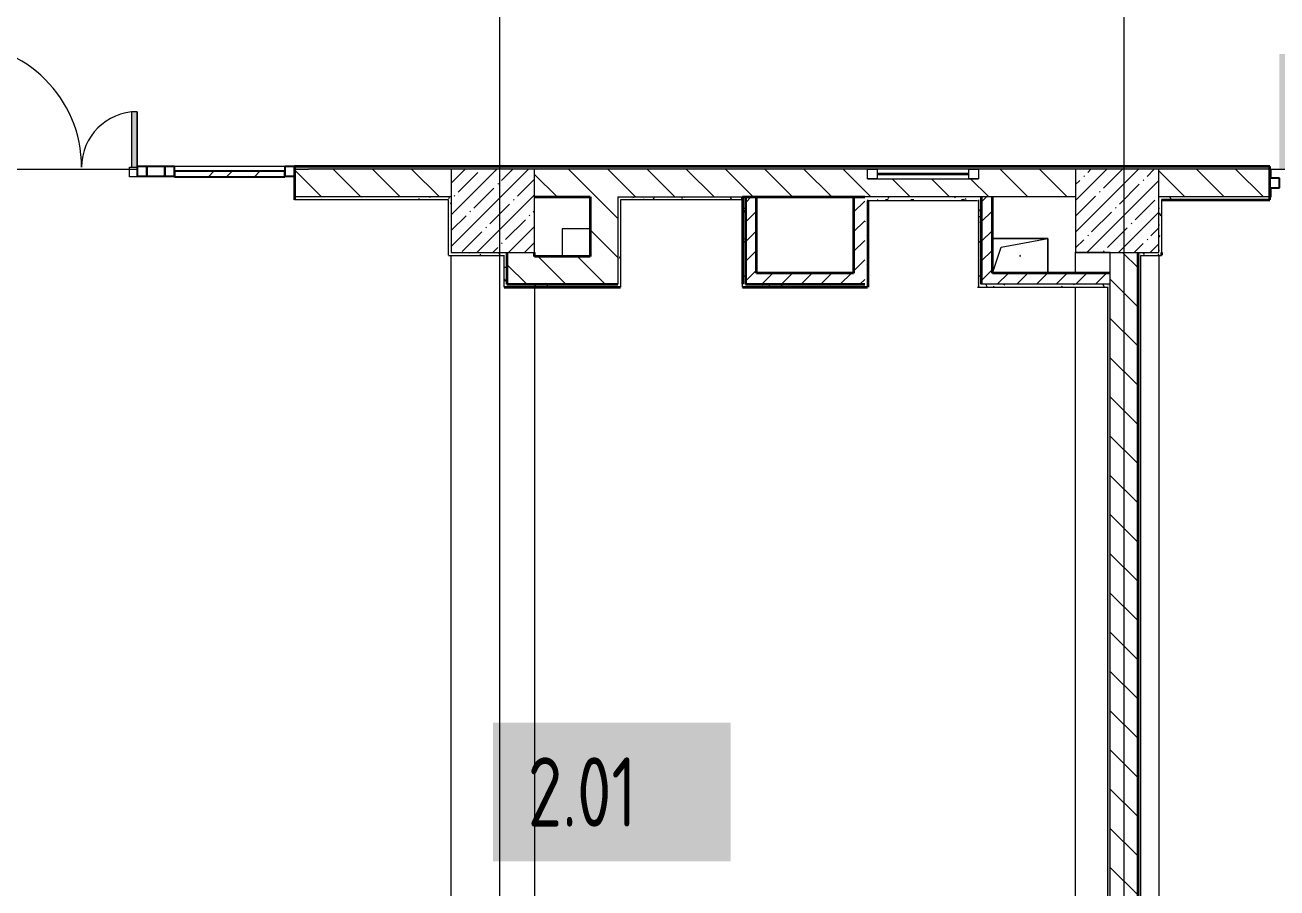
# Model space of a CAD drawing. Header units: millimetres. Extents: x 3914 to 443608, y -156176 to 78197.
# Drawn here: x 179552 to 188576, y -143261 to -137038 of the extents above; entities that cross this region are included whole.
import ezdxf

# ---------------------------------------------------------------- set-up
doc = ezdxf.new("R2010")
doc.units = ezdxf.units.MM
doc.linetypes.add('Осевая', pattern=[6350, 1270, -952.5, 3175, -952.5])
doc.layers.add('A-AREA-PATT-2', color=7, linetype='Continuous', lineweight=5, true_color=0xcde0ef, transparency=1)
for name, color, linetype, lineweight in [('A-DETL-GENF', 7, 'Continuous', 9), ('A-DOOR-1', 7, 'Continuous', 5), ('A-FLOR', 7, 'Continuous', 9), ('A-FLOR-PATT-1', 7, 'Continuous', 5), ('A-GENM', 7, 'Continuous', 9), ('A-GLAZ', 7, 'Continuous', 9), ('A-GLAZ-1', 7, 'Continuous', 5), ('A-GLAZ-CURT', 7, 'Continuous', 9), ('A-GLAZ-CURT-1', 7, 'Continuous', 5), ('A-GLAZ-CURT-2', 7, 'Continuous', 25), ('A-GLAZ-CWMG', 7, 'Continuous', 9), ('A-GLAZ-CWMG-1', 7, 'Continuous', 25), ('A-WALL', 7, 'Continuous', 5), ('A-WALL-1', 7, 'Continuous', 35), ('I-WALL', 7, 'Continuous', 5), ('S-COLS', 7, 'Continuous', 9), ('S-COLS-1', 7, 'Continuous', 5), ('Оси', 7, 'Continuous', 9), ('Оси-2', 7, 'Осевая', 9)]:
    doc.layers.add(name, color=color, linetype=linetype, lineweight=lineweight)
doc.layers.add('A-WALL-FNSH-1', color=9, linetype='Continuous', lineweight=5, true_color=0x808080)
doc.styles.add('СПДС', font='ГОСТ тип А.ttf', dxfattribs={"width": 0.9})
pattern_1 = [(135, (174964.42, -145977.62), (-141.4214, -141.4214), [])]
pattern_2 = [(45, (174964.42, -145977.62), (-70.7107, 70.7107), [])]
pattern_3 = [(0, (174964.42, -145977.62), (243.84, 60.96), [20.117, -162.763, 20.117, -162.763, -975.36]), (0, (174964.42, -145977.62), (243.84, 60.96), [-365.76, 20.117, -345.643, 20.117, -162.763, -426.72]), (0, (174964.42, -145977.62), (243.84, 60.96), [-914.4, 20.117, -101.803, 20.117, -284.683]), (120, (175055.86, -145947.14), (-174.7129, 180.69163), [20.117, -162.763, 20.117, -162.763, -975.36]), (120, (175055.86, -145947.14), (-174.7129, 180.69163), [-365.76, 20.117, -345.643, 20.117, -162.763, -426.72]), (120, (175055.86, -145947.14), (-174.7129, 180.69163), [-914.4, 20.117, -101.803, 20.117, -284.683]), (240, (175086.34, -145825.22), (-69.1271, -241.65163), [20.117, -162.763, 20.117, -162.763, -975.36]), (240, (175086.34, -145825.22), (-69.1271, -241.65163), [-365.76, 20.117, -345.643, 20.117, -162.763, -426.72]), (240, (175086.34, -145825.22), (-69.1271, -241.65163), [-914.4, 20.117, -101.803, 20.117, -284.683])]

# ---------------------------------------------------------------- blocks, each defined once
blk = doc.blocks.new('BSC_Колонна _Прямоугольная - 600х600-V411-Объем проектирования 2 этажа')
at = {"layer": 'S-COLS-1'}
h = blk.add_hatch(dxfattribs=at)
h.set_pattern_fill('FP_158', color=256, style=0, pattern_type=2)
h.set_pattern_definition([(45, (-7960, -7600), (-114.0493, 114.0493), []), (45, (-7845.95, -7600), (-114.0493, 114.0493), [201.613, -40.323, 6.706, -33.617])])
h.paths.add_polyline_path([(139.8, -300), (300, -300), (300, 300), (-300, 300), (-300, -300), (102.2, -300)])
for p, q in [((300, 300), (-300, 300)), ((-300, 300), (-300, -300)), ((300, -300), (300, 300)), ((-300, -300), (300, -300))]:
    blk.add_line(p, q, dxfattribs=at)
blk = doc.blocks.new('GM_Отверстие прямоугольное _в плите_ - Отверстие-V420-Объем проектирования 2 этажа')
at = {"layer": 'A-GENM'}
for p, q in [((-200, 125), (200, 125)), ((200, 125), (-200, 125)), ((-137.5, 62.5), (200, 125)), ((200, 125), (200, -125)), ((200, -125), (200, 125)), ((-200, -125), (-137.5, 62.5))]:
    blk.add_line(p, q, dxfattribs=at)
for start, end in [(360, 180), (180, 360)]:
    blk.add_arc((0, 0), 2.5, start, end, dxfattribs=at)
blk = doc.blocks.new('BSC_Колонна _Прямоугольная - 600х600-20441433-Объем проектирования 2 этажа')
at = {"layer": 'S-COLS-1'}
h = blk.add_hatch(dxfattribs=at)
h.set_pattern_fill('FP_175', color=256, style=0, pattern_type=2)
h.set_pattern_definition([(45, (-12460, -7600), (-114.0493, 114.0493), []), (45, (-12345.95, -7600), (-114.0493, 114.0493), [201.612, -40.322, 6.706, -33.617])])
h.paths.add_polyline_path([(300, -300), (300, 300), (-300, 300), (-300, -300), (150, -300)])
for p, q in [((300, 300), (-300, 300)), ((-300, 300), (-300, -300)), ((300, -300), (300, 300)), ((-300, -300), (300, -300))]:
    blk.add_line(p, q, dxfattribs=at)
blk = doc.blocks.new('120_Окно_СКБ_1Ст - 120_Окно_СКБ_1Ст 400х800 EI30-24230873-Объем проектирования 2 этажа')
at = {"layer": 'A-GLAZ'}
for p, q in [((-400, 30), (-400, 100)), ((-400, 100), (-330, 100)), ((-330, 100), (-330, 30)), ((330, 30), (330, 100)), ((330, 100), (400, 100)), ((400, 100), (400, 30)), ((-330, 30), (-400, 30)), ((400, 30), (330, 30))]:
    blk.add_line(p, q, dxfattribs=at)
at = {"layer": 'A-GLAZ-1'}
for p, q in [((400, 100), (-400, 100)), ((-400, 30), (400, 30)), ((330, 70), (-330, 70)), ((330, 60), (-330, 60))]:
    blk.add_line(p, q, dxfattribs=at)
blk = doc.blocks.new('Прямоугольный импост - 50 x 70 мм-31700031-Объем проектирования 2 этажа')
at = {"layer": 'A-GLAZ-CWMG-1'}
for p, q in [((-70, 35), (0, 35)), ((-70, -35), (-70, 35)), ((0, 35), (0, -35)), ((0, -35), (-70, -35))]:
    blk.add_line(p, q, dxfattribs=at)
blk = doc.blocks.new('Системная панель - Стемалит - 40мм-32257327-Объем проектирования 2 этажа')
at = {"layer": 'A-GLAZ-CURT-2'}
for p, q in [((65, 35), (-65, 35)), ((-65, 35), (-65, -35)), ((65, -35), (65, 35)), ((-65, -35), (65, -35))]:
    blk.add_line(p, q, dxfattribs=at)
blk = doc.blocks.new('Прямоугольный импост - 50 x 70 мм-31687886-Объем проектирования 2 этажа')
at = {"layer": 'A-GLAZ-CWMG-1'}
for p, q in [((-35, 35), (35, 35)), ((-35, -35), (-35, 35)), ((35, 35), (35, -35)), ((35, -35), (-35, -35))]:
    blk.add_line(p, q, dxfattribs=at)
blk = doc.blocks.new('Системная панель - Стекло - 40мм-32257331-Объем проектирования 2 этажа')
at = {"layer": 'A-GLAZ-CURT-1'}
h = blk.add_hatch(dxfattribs=at)
h.set_pattern_fill('FP_216', color=256, style=0, pattern_type=2)
h.set_pattern_definition([(45, (-6262.5, -7685), (-565.685, 565.685), [400, -1200]), (45, (-6662.5, -7885), (-565.685, 565.685), [1200, -400]), (45, (-5862.5, -8085), (-565.685, 565.685), [400, -1200])])
h.paths.add_polyline_path([(-397.5, -40), (397.5, -40), (397.5, 0), (-397.5, 0), (-397.5, -35)])
at = {"layer": 'A-GLAZ-CURT-2'}
for p, q in [((397.5, 0), (-397.5, 0)), ((-397.5, 0), (-397.5, -40)), ((397.5, -40), (397.5, 0)), ((-397.5, -40), (397.5, -40))]:
    blk.add_line(p, q, dxfattribs=at)
blk = doc.blocks.new('Прямоугольный импост - 50 x 70 мм-31702100-Объем проектирования 2 этажа')
at = {"layer": 'A-GLAZ-CWMG-1'}
for p, q in [((-35, 35), (35, 35)), ((-35, -35), (-35, 35)), ((35, 35), (35, -35)), ((35, -35), (-35, -35))]:
    blk.add_line(p, q, dxfattribs=at)
blk = doc.blocks.new('Прямоугольный импост - 50 x 70 мм-31720914-Объем проектирования 2 этажа')
at = {"layer": 'A-GLAZ-CWMG'}
blk.add_line((6460, 7920), (5665, 7920), dxfattribs=at)
blk = doc.blocks.new('Прямоугольный импост - 50 x 70 мм-31701779-Объем проектирования 2 этажа')
at = {"layer": 'A-GLAZ-CWMG-1'}
for p, q in [((0, 35), (-70, 35)), ((-70, 35), (-70, -35)), ((0, -35), (0, 35)), ((-70, -35), (0, -35))]:
    blk.add_line(p, q, dxfattribs=at)

msp = doc.modelspace()

# ---------------------------------------------------------------- hatches: boundary and pattern name
at = {"layer": 'A-AREA-PATT-2'}
msp.add_hatch(color=256, dxfattribs=at).paths.add_polyline_path([(186419.8, -138927.6), (186420.4, -138927.6), (186420.4, -138301.6), (185628.4, -138301.6), (185628.4, -138927.6), (185632.4, -138927.6), (185633.5, -138305.6), (186416.4, -138305.6), (186416.4, -138927.6)])
at = {"layer": 'A-FLOR-PATT-1'}
h = msp.add_hatch(color=256, dxfattribs=at)
h.paths.add_polyline_path([(188594.3, -138077.6), (188634.3, -138077.6), (188634.3, -137247.6), (188594.3, -137247.6), (188594.3, -138073.9)])
h.paths.add_polyline_path([(199264.4, -138077.6), (199264.4, -137747.6), (199224.4, -137747.6), (199224.4, -138077.6)])
h.paths.add_polyline_path([(189854.3, -138077.6), (189894.3, -138077.6), (189894.3, -137747.6), (189854.3, -137747.6), (189854.3, -138057.6)])
h.paths.add_polyline_path([(197964.4, -138077.6), (198004.4, -138077.6), (198004.4, -137247.6), (197964.4, -137247.6), (197964.4, -138057.6)])
h.paths.add_polyline_path([(180359.4, -138062.6), (180359.4, -137662.6), (180319.4, -137662.6), (180319.4, -138062.6)])
h.paths.add_polyline_path([(179104.4, -138062.6), (179104.4, -137167.6), (179064.4, -137167.6), (179064.4, -138062.6), (179094.4, -138062.6)])
h.paths.add_polyline_path([(213480.4, -137947.6), (213480.4, -137902.6), (212487.9, -137902.6), (212487.9, -137947.6), (213478.9, -137947.6)])
h.paths.add_polyline_path([(194974.4, -137457.2), (195054.4, -137457.2), (195054.4, -137412.2), (194214.4, -137412.2), (194214.4, -137457.2), (194590.3, -137457.2)])
h.paths.add_polyline_path([(213088, -135957.6), (213480.4, -135957.6), (213480.4, -135912.6), (212487.9, -135912.6), (212487.9, -135957.6), (212954.4, -135957.6)])
h.paths.add_polyline_path([(194229.4, -135787.2), (195054.4, -135787.2), (195054.4, -135742.2), (194229.4, -135742.2)])
h.paths.add_polyline_path([(206359.4, -133017.6), (206359.4, -132197.6), (206314.4, -132197.6), (206314.4, -133017.6)])
h.paths.add_polyline_path([(207624.4, -132517.6), (207624.4, -132237.6), (207614.4, -132237.6), (207614.4, -132197.6), (207579.4, -132197.6), (207579.4, -132517.6), (207614.4, -132517.6)])
h.paths.add_polyline_path([(208997.1, -127057.6), (209394.4, -127057.6), (209394.4, -127012.6), (208574.4, -127012.6), (208574.4, -127057.6), (208614.4, -127057.6)])
h.paths.add_polyline_path([(208762.6, -125792.6), (208894.4, -125792.6), (208894.4, -125747.6), (208614.4, -125747.6), (208614.4, -125757.6), (208574.4, -125757.6), (208574.4, -125792.6), (208627.5, -125792.6)])
at = {"layer": 'I-WALL'}
h = msp.add_hatch(dxfattribs=at)
h.set_pattern_fill('FP_191', color=256, style=0, pattern_type=2)
h.set_pattern_definition(pattern_3)
h.paths.add_polyline_path([(185917.5, -138077.6), (188524.3, -138077.6), (188524.3, -138057.6), (181494.4, -138057.6), (181494.4, -138077.6), (185624.4, -138077.6)])
h.paths.add_polyline_path([(178694.4, -138077.6), (178994.4, -138077.6), (178994.4, -138057.6), (178249.4, -138057.6), (178249.4, -138069.6), (178304.4, -138069.6), (178304.4, -138077.6), (178690.2, -138077.6)])
h.paths.add_polyline_path([(194724.4, -138077.6), (194974.4, -138077.6), (194974.4, -138057.6), (189964.3, -138057.6), (189964.3, -138077.6), (194590.3, -138077.6)])
h.paths.add_polyline_path([(176415.9, -138077.6), (176794.4, -138075.8), (176794.4, -138069.6), (176849.4, -138069.6), (176849.4, -138057.6), (176234.4, -138057.6), (176234.4, -138077.6)])
h = msp.add_hatch(dxfattribs=at)
h.set_pattern_fill('FP_23', color=256, style=0, pattern_type=2)
h.set_pattern_definition(pattern_1)
h.paths.add_polyline_path([(188524.3, -138277.6), (188524.3, -138077.6), (187724.4, -138077.6), (187724.4, -138277.6), (187744.4, -138277.6)])
h.paths.add_polyline_path([(190133.7, -138277.6), (191624.4, -138277.6), (191624.4, -138077.6), (189964.3, -138077.6), (189964.3, -138277.6)])
h.paths.add_polyline_path([(186444.4, -138277.6), (187124.4, -138277.6), (187124.4, -138077.6), (186424.4, -138077.6), (186424.4, -138147.6), (185624.4, -138147.6), (185624.4, -138077.6), (183224.4, -138077.6), (183224.4, -138277.6), (186424.4, -138277.6)])
h.paths.add_polyline_path([(182624.4, -138277.6), (182624.4, -138077.6), (181494.4, -138077.6), (181494.4, -138277.6), (182604.4, -138277.6)])
h.paths.add_polyline_path([(178694.4, -138277.6), (178994.4, -138277.6), (178994.4, -138077.6), (178694.4, -138077.6)])
h = msp.add_hatch(dxfattribs=at)
h.set_pattern_fill('FP_191', color=256, style=0, pattern_type=2)
h.set_pattern_definition(pattern_3)
h.paths.add_polyline_path([(181774.4, -138297.6), (182603.4, -138297.6), (182604.4, -138277.6), (181494.4, -138277.6), (181494.4, -138297.6), (181645.9, -138297.6)])
h.paths.add_polyline_path([(178714.4, -138297.6), (178994.4, -138297.6), (178994.4, -138277.6), (178694.4, -138277.6), (178694.4, -138297.6)])
h = msp.add_hatch(dxfattribs=at)
h.set_pattern_fill('FP_191', color=256, style=0, pattern_type=2)
h.set_pattern_definition(pattern_3)
h.paths.add_polyline_path([(182624.4, -138677.6), (182624.4, -138277.6), (182604.4, -138277.6), (182604.4, -138677.6)])
h = msp.add_hatch(dxfattribs=at)
h.set_pattern_fill('FP_23', color=256, style=0, pattern_type=2)
h.set_pattern_definition(pattern_1)
h.paths.add_polyline_path([(183624.4, -138907.6), (183824.4, -138907.6), (183824.4, -138277.6), (183624.4, -138277.6), (183624.4, -138707.6)])
h = msp.add_hatch(dxfattribs=at)
h.set_pattern_fill('FP_191', color=256, style=0, pattern_type=2)
h.set_pattern_definition(pattern_3)
h.paths.add_polyline_path([(183895.9, -138297.6), (184723.4, -138297.6), (184724.4, -138277.6), (183824.4, -138277.6), (183826, -138297.6), (183853.6, -138297.6)])
h = msp.add_hatch(dxfattribs=at)
h.set_pattern_fill('FP_191', color=256, style=0, pattern_type=2)
h.set_pattern_definition(pattern_3)
h.paths.add_polyline_path([(183824.4, -138907.6), (183844.4, -138907.6), (183844.4, -138298.6), (183824.4, -138299.3), (183824.4, -138707.6)])
h = msp.add_hatch(dxfattribs=at)
h.set_pattern_fill('FP_191', color=256, style=0, pattern_type=2)
h.set_pattern_definition(pattern_3)
h.paths.add_polyline_path([(184744.4, -138907.6), (184744.4, -138277.6), (184724.4, -138298.6), (184724.4, -138907.6)])
h.paths.add_polyline_path([(184724.4, -138297.6), (184744.4, -138277.6), (184724.4, -138277.6)])
h = msp.add_hatch(dxfattribs=at)
h.set_pattern_fill('FP_22', color=256, style=0, pattern_type=2)
h.set_pattern_definition(pattern_2)
h.paths.add_polyline_path([(184744.4, -138907.6), (184824.4, -138907.6), (184824.4, -138277.6), (184744.4, -138277.6), (184744.4, -138827.6)])
h = msp.add_hatch(dxfattribs=at)
h.set_pattern_fill('FP_22', color=256, style=0, pattern_type=2)
h.set_pattern_definition(pattern_2)
h.paths.add_polyline_path([(185604.4, -138827.6), (185604.4, -138277.6), (185524.4, -138277.6), (185524.4, -138827.6)])
h = msp.add_hatch(dxfattribs=at)
h.set_pattern_fill('FP_191', color=256, style=0, pattern_type=2)
h.set_pattern_definition(pattern_3)
h.paths.add_polyline_path([(185632.4, -138297.6), (186424.4, -138297.6), (186424.4, -138277.6), (185604.4, -138277.6), (185604.4, -138297.6), (185631.1, -138297.6)])
h = msp.add_hatch(dxfattribs=at)
h.set_pattern_fill('FP_191', color=256, style=0, pattern_type=2)
h.set_pattern_definition(pattern_3)
h.paths.add_polyline_path([(185607.5, -138927.6), (185624.4, -138927.6), (185624.4, -138297.6), (185604.4, -138298.1), (185604.4, -138927.6)])
h = msp.add_hatch(dxfattribs=at)
h.set_pattern_fill('FP_191', color=256, style=0, pattern_type=2)
h.set_pattern_definition(pattern_3)
h.paths.add_polyline_path([(186444.4, -138907.6), (186444.4, -138277.6), (186424.4, -138279.5), (186424.4, -138907.6)])
h = msp.add_hatch(dxfattribs=at)
h.set_pattern_fill('FP_22', color=256, style=0, pattern_type=2)
h.set_pattern_definition(pattern_2)
h.paths.add_polyline_path([(186444.4, -138907.6), (186524.4, -138907.6), (186524.4, -138277.6), (186444.4, -138277.6), (186444.4, -138827.6)])
h = msp.add_hatch(dxfattribs=at)
h.set_pattern_fill('FP_191', color=256, style=0, pattern_type=2)
h.set_pattern_definition(pattern_3)
h.paths.add_polyline_path([(187724.4, -138677.6), (187744.4, -138677.6), (187743.5, -138297.6), (187724.4, -138277.6), (187724.4, -138298.1)])
h.paths.add_polyline_path([(187744.4, -138297.6), (187744.4, -138277.6), (187724.4, -138277.6)])
h = msp.add_hatch(dxfattribs=at)
h.set_pattern_fill('FP_191', color=256, style=0, pattern_type=2)
h.set_pattern_definition(pattern_3)
h.paths.add_polyline_path([(191024.4, -138297.6), (191044.4, -138297.6), (191044.4, -138277.6), (189964.3, -138277.6), (189964.4, -138297.6), (191016.4, -138297.6)])
h.paths.add_polyline_path([(187744.4, -138297.6), (188524.3, -138297.6), (188524.3, -138277.6), (187744.4, -138277.6)])
h = msp.add_hatch(dxfattribs=at)
h.set_pattern_fill('FP_191', color=256, style=0, pattern_type=2)
h.set_pattern_definition(pattern_3)
h.paths.add_polyline_path([(182621.9, -138697.6), (183003.4, -138697.6), (183003.4, -138677.6), (182604.4, -138677.6), (182604.4, -138697.6)])
h = msp.add_hatch(dxfattribs=at)
h.set_pattern_fill('FP_191', color=256, style=0, pattern_type=2)
h.set_pattern_definition(pattern_3)
h.paths.add_polyline_path([(183004.4, -138907.6), (183024.4, -138907.6), (183024.4, -138677.6), (183004.4, -138698.6), (183004.4, -138896.1)])
h.paths.add_polyline_path([(183004.4, -138697.6), (183024.4, -138677.6), (183004.4, -138677.6)])
h = msp.add_hatch(dxfattribs=at)
h.set_pattern_fill('FP_23', color=256, style=0, pattern_type=2)
h.set_pattern_definition(pattern_1)
h.paths.add_polyline_path([(183026.6, -138907.6), (183224.4, -138907.6), (183224.4, -138677.6), (183024.4, -138677.6), (183024.4, -138907.6)])
h = msp.add_hatch(dxfattribs=at)
h.set_pattern_fill('FP_23', color=256, style=0, pattern_type=2)
h.set_pattern_definition(pattern_1)
h.paths.add_polyline_path([(187574.4, -145477.6), (187574.4, -138677.6), (187374.4, -138677.6), (187374.4, -145477.6)])
h = msp.add_hatch(dxfattribs=at)
h.set_pattern_fill('FP_191', color=256, style=0, pattern_type=2)
h.set_pattern_definition(pattern_3)
h.paths.add_polyline_path([(187574.4, -138677.6), (187594.4, -138697.6), (187594.4, -138677.6)])
h.paths.add_polyline_path([(187574.4, -145477.6), (187594.4, -145477.6), (187593.5, -138697.6), (187574.4, -138677.6), (187574.4, -145459.6)])
h = msp.add_hatch(dxfattribs=at)
h.set_pattern_fill('FP_191', color=256, style=0, pattern_type=2)
h.set_pattern_definition(pattern_3)
h.paths.add_polyline_path([(187744.4, -138697.6), (187744.4, -138677.6), (187594.4, -138677.6), (187594.9, -138697.6), (187724.4, -138697.6)])
h = msp.add_hatch(dxfattribs=at)
h.set_pattern_fill('FP_23', color=256, style=0, pattern_type=2)
h.set_pattern_definition(pattern_1)
h.paths.add_polyline_path([(183486.9, -138907.6), (183624.4, -138907.6), (183624.4, -138707.6), (183224.4, -138707.8), (183224.4, -138907.6), (183484.7, -138907.6)])
h = msp.add_hatch(dxfattribs=at)
h.set_pattern_fill('FP_22', color=256, style=0, pattern_type=2)
h.set_pattern_definition(pattern_2)
h.paths.add_polyline_path([(185194.8, -138907.6), (185604.4, -138907.6), (185604.4, -138827.6), (184824.4, -138827.6), (184824.4, -138907.6)])
h = msp.add_hatch(dxfattribs=at)
h.set_pattern_fill('FP_22', color=256, style=0, pattern_type=2)
h.set_pattern_definition(pattern_2)
h.paths.add_polyline_path([(187374.4, -138907.6), (187374.4, -138827.6), (186524.4, -138827.6), (186524.4, -138907.6), (187363, -138907.6)])
h = msp.add_hatch(dxfattribs=at)
h.set_pattern_fill('FP_191', color=256, style=0, pattern_type=2)
h.set_pattern_definition(pattern_3)
h.paths.add_polyline_path([(183822.6, -138927.6), (183844.4, -138927.6), (183844.4, -138907.6), (183004.4, -138907.6), (183004.4, -138927.6), (183749.3, -138927.6)])
h = msp.add_hatch(dxfattribs=at)
h.set_pattern_fill('FP_191', color=256, style=0, pattern_type=2)
h.set_pattern_definition(pattern_3)
h.paths.add_polyline_path([(185194.8, -138927.6), (185604.4, -138927.6), (185604.4, -138907.6), (184724.4, -138907.6), (184724.4, -138927.6), (184824.4, -138927.6)])
h = msp.add_hatch(dxfattribs=at)
h.set_pattern_fill('FP_191', color=256, style=0, pattern_type=2)
h.set_pattern_definition(pattern_3)
h.paths.add_polyline_path([(186444.4, -138927.6), (187353.4, -138927.6), (187353.4, -138907.6), (186424.4, -138907.6), (186424.4, -138927.6)])
h = msp.add_hatch(dxfattribs=at)
h.set_pattern_fill('FP_191', color=256, style=0, pattern_type=2)
h.set_pattern_definition(pattern_3)
h.paths.add_polyline_path([(187374.4, -145477.6), (187374.4, -138907.6), (187354.4, -138907.6), (187354.4, -145456.6), (187363, -145465.6)])
h.paths.add_polyline_path([(187374.4, -145477.6), (187354.4, -145457.6), (187354.4, -145477.6), (187363, -145477.6)])

# ---------------------------------------------------------------- linework, layer by layer
at = {"layer": 'A-DETL-GENF'}
for p, q in [((180359.4, -137662.6), (180319.4, -137662.6)), ((180319.4, -137662.6), (180319.4, -138062.6)), ((180359.4, -138057.6), (180359.4, -137662.6)), ((180304.4, -138132.6), (180304.4, -138062.6)), ((180304.4, -138062.6), (180359.4, -138062.6)), ((180319.4, -138062.6), (180359.4, -138062.6)), ((180359.4, -138132.6), (180304.4, -138132.6)), ((180359.4, -138127.6), (180359.4, -138132.6))]:
    msp.add_line(p, q, dxfattribs=at)
at = {"layer": 'A-DOOR-1'}
msp.add_line((180359.4, -137662.6), (180359.4, -138057.6), dxfattribs=at)
for centre, radius, start, end in [((179064.4, -138062.6), 895, 0, 90), ((180359.4, -138062.6), 400, 90, 180)]:
    msp.add_arc(centre, radius, start, end, dxfattribs=at)
at = {"layer": 'A-FLOR'}
for p, q in [((179064.4, -138076.7), (180359.4, -138076.7)), ((179064.4, -138077.6), (180359.4, -138077.6)), ((181494.4, -138076.7), (181594.4, -138076.7)), ((181494.4, -138077.6), (181594.4, -138077.6)), ((188524.3, -138076.7), (190253.9, -138076.7)), ((188524.3, -138077.6), (190253.9, -138077.6)), ((188533.7, -138141.7), (188533.7, -138076.7)), ((188533.7, -138142.6), (188533.7, -138077.6)), ((188533.7, -138276.7), (188533.7, -138211.7)), ((188533.7, -138277.6), (188533.7, -138212.6)), ((188524.3, -138276.7), (188533.7, -138276.7)), ((188524.3, -138277.6), (188533.7, -138277.6)), ((183624.4, -138506.7), (183424.4, -138506.7)), ((183424.4, -138506.7), (183424.4, -138706.7)), ((183624.4, -138507.6), (183424.4, -138507.6)), ((183424.4, -138507.6), (183424.4, -138707.6)), ((182624.4, -145456.7), (182624.4, -138696.7)), ((182624.4, -145457.6), (182624.4, -138697.6)), ((187124.4, -138826.7), (187124.4, -138676.7)), ((187124.4, -138676.7), (187374.4, -138676.7)), ((187124.4, -138827.6), (187124.4, -138677.6)), ((187124.4, -138677.6), (187374.4, -138677.6)), ((187724.4, -138696.7), (187724.4, -145456.7)), ((187724.4, -138697.6), (187724.4, -145457.6)), ((183224.4, -138926.7), (183224.4, -145456.7)), ((183224.4, -138927.6), (183224.4, -145457.6)), ((187124.4, -145456.7), (187124.4, -138926.7)), ((187124.4, -145457.6), (187124.4, -138927.6))]:
    msp.add_line(p, q, dxfattribs=at)
at = {"layer": 'A-WALL'}
for p, q in [((182624.4, -138077.6), (181594.4, -138077.6)), ((185624.4, -138077.6), (183224.4, -138077.6)), ((187124.4, -138077.6), (186424.4, -138077.6)), ((182624.4, -138277.6), (181494.4, -138277.6)), ((182604.4, -138677.6), (182604.4, -138297.6)), ((183824.4, -138277.6), (184724.4, -138277.6)), ((183824.4, -138277.6), (183824.4, -138907.6)), ((187124.4, -138277.6), (185604.4, -138277.6)), ((188524.3, -138277.6), (187724.4, -138277.6)), ((187745.4, -138298.6), (187744.4, -138298.6)), ((187374.4, -145477.6), (187374.4, -138677.6)), ((187745.4, -138677.6), (187744.4, -138677.6)), ((187374.4, -138907.6), (186444.4, -138907.6))]:
    msp.add_line(p, q, dxfattribs=at)
at = {"layer": 'A-WALL-1'}
for p, q in [((181494.4, -138057.6), (181494.4, -138297.6)), ((188524.3, -138057.6), (181494.4, -138057.6)), ((188524.3, -138297.6), (188524.3, -138057.6)), ((182603.4, -138297.6), (182604.4, -138297.6)), ((183224.4, -138277.6), (183624.4, -138277.6)), ((183624.4, -138277.6), (183624.4, -138707.6)), ((183844.4, -138298.6), (183844.4, -138297.6)), ((184724.4, -138277.6), (185604.4, -138277.6)), ((184724.4, -138277.6), (184724.4, -138907.6)), ((184724.4, -138297.6), (184724.4, -138277.6)), ((184744.4, -138277.6), (184744.4, -138907.6)), ((184824.4, -138827.6), (184824.4, -138277.6)), ((185524.4, -138277.6), (185524.4, -138827.6)), ((186444.4, -138277.6), (186444.4, -138907.6)), ((186524.4, -138827.6), (186524.4, -138277.6)), ((187744.4, -138297.6), (188524.3, -138297.6)), ((183024.4, -138677.6), (183024.4, -138907.6)), ((183224.4, -138707.6), (183224.4, -138677.6)), ((187574.4, -145477.6), (187574.4, -138677.6)), ((187745.4, -138697.6), (187745.4, -138677.6)), ((183624.4, -138707.6), (183224.4, -138707.6)), ((185524.4, -138827.6), (184824.4, -138827.6)), ((187374.4, -138827.6), (186524.4, -138827.6)), ((183004.4, -138927.6), (183844.4, -138927.6)), ((183024.4, -138907.6), (183824.4, -138907.6)), ((184724.4, -138927.6), (185624.4, -138927.6)), ((184744.4, -138907.6), (185604.4, -138907.6))]:
    msp.add_line(p, q, dxfattribs=at)
at = {"layer": 'A-WALL-FNSH-1'}
for p, q in [((181494.4, -138056.6), (181494.4, -138057.6)), ((188524.3, -138057.6), (188524.3, -138056.6)), ((188524.3, -138077.6), (187724.4, -138077.6)), ((182603.4, -138297.6), (181494.4, -138297.6)), ((181494.4, -138297.6), (181494.4, -138298.6)), ((184724.4, -138298.6), (183844.4, -138298.6)), ((183845.4, -138928.6), (183845.4, -138298.6)), ((184724.4, -138927.6), (184724.4, -138297.6)), ((187745.4, -138677.6), (187745.4, -138298.6)), ((188524.3, -138298.6), (188524.3, -138297.6)), ((182603.4, -138698.6), (183004.4, -138698.6)), ((182604.4, -138697.6), (182604.4, -138677.6)), ((183003.4, -138697.6), (183003.4, -138928.6)), ((187595.4, -138698.6), (187744.4, -138698.6)), ((187595.4, -145456.6), (187595.4, -138698.6)), ((187744.4, -138698.6), (187744.4, -138697.6)), ((183004.4, -138927.6), (183004.4, -138907.6)), ((185632.4, -138928.6), (185632.4, -138927.6)), ((186416.4, -138927.6), (186416.4, -138928.6)), ((186416.4, -138928.6), (187353.4, -138928.6)), ((187353.4, -138928.6), (187353.4, -145456.6))]:
    msp.add_line(p, q, dxfattribs=at)
at = {"layer": 'I-WALL'}
for p, q in [((185624.4, -138297.6), (185624.4, -138305.6)), ((185624.4, -138927.6), (185624.4, -138305.6)), ((185632.4, -138305.6), (185632.4, -138927.6)), ((186416.4, -138305.6), (185632.4, -138305.6)), ((186424.4, -138297.6), (186424.4, -138927.6)), ((186423.4, -138927.6), (186424.4, -138927.6))]:
    msp.add_line(p, q, dxfattribs=at)
at = {"layer": 'Оси'}
for points in [[(182974.4, -147883.9), (182974.4, -142883.9), (182974.4, -123579.5), (182974.4, -118579.5)], [(187474.4, -147883.9), (187474.4, -142883.9), (187474.4, -123579.5), (187474.4, -118579.5)]]:
    msp.add_lwpolyline(points, dxfattribs=at)
at = {"layer": 'Оси-2'}
for p, q in [((182974.4, -142882.9), (182974.4, -123578.6)), ((187474.4, -142882.9), (187474.4, -123578.6))]:
    msp.add_line(p, q, dxfattribs=at)

# ---------------------------------------------------------------- block references
at = {"layer": 'A-GENM'}
msp.add_blockref('GM_Отверстие прямоугольное _в плите_ - Отверстие-V420-Объем проектирования 2 этажа', (186724.4, -138702.6), dxfattribs=at)
at = {"layer": 'A-GLAZ', "color": 3}
msp.add_blockref('120_Окно_СКБ_1Ст - 120_Окно_СКБ_1Ст 400х800 EI30-24230873-Объем проектирования 2 этажа', (186024.4, -138177.6), dxfattribs=at)
at = {"layer": 'A-GLAZ-CURT'}
for name, p in [('Системная панель - Стемалит - 40мм-32257327-Объем проектирования 2 этажа', (180494.4, -138092.6)), ('Системная панель - Стекло - 40мм-32257331-Объем проектирования 2 этажа', (181026.9, -138092.6))]:
    msp.add_blockref(name, p, dxfattribs=at)
at = {"layer": 'A-GLAZ-CWMG', "extrusion": (0, 0, -1), "rotation": 180}
for name, p in [('Прямоугольный импост - 50 x 70 мм-31687886-Объем проектирования 2 этажа', (-180394.4, -138092.6)), ('Прямоугольный импост - 50 x 70 мм-31702100-Объем проектирования 2 этажа', (-180594.4, -138092.6)), ('Прямоугольный импост - 50 x 70 мм-31700031-Объем проектирования 2 этажа', (-181494.4, -138092.6))]:
    msp.add_blockref(name, p, dxfattribs=at)
at = {"layer": 'A-GLAZ-CWMG'}
msp.add_blockref('Прямоугольный импост - 50 x 70 мм-31720914-Объем проектирования 2 этажа', (174964.4, -145977.6), dxfattribs=at)
at = {"layer": 'A-GLAZ-CWMG', "rotation": 180}
msp.add_blockref('Прямоугольный импост - 50 x 70 мм-31701779-Объем проектирования 2 этажа', (188524.3, -138177.6), dxfattribs=at)
at = {"layer": 'S-COLS'}
for name, p in [('BSC_Колонна _Прямоугольная - 600х600-V411-Объем проектирования 2 этажа', (182924.4, -138377.6)), ('BSC_Колонна _Прямоугольная - 600х600-20441433-Объем проектирования 2 этажа', (187424.4, -138377.6))]:
    msp.add_blockref(name, p, dxfattribs=at)

# ---------------------------------------------------------------- texts
at = {"insert": (183175.9, -142318.5), "char_height": 500, "width": 1212.151, "attachment_point": 1, "style": 'СПДС', "bg_fill": 1, "box_fill_scale": 1.5, "bg_fill_color": 7, "bg_fill_true_color": 16777215, "bg_fill_transparency": 0}
msp.add_mtext('2.01', dxfattribs=at)

doc.saveas('drawing.dxf')
